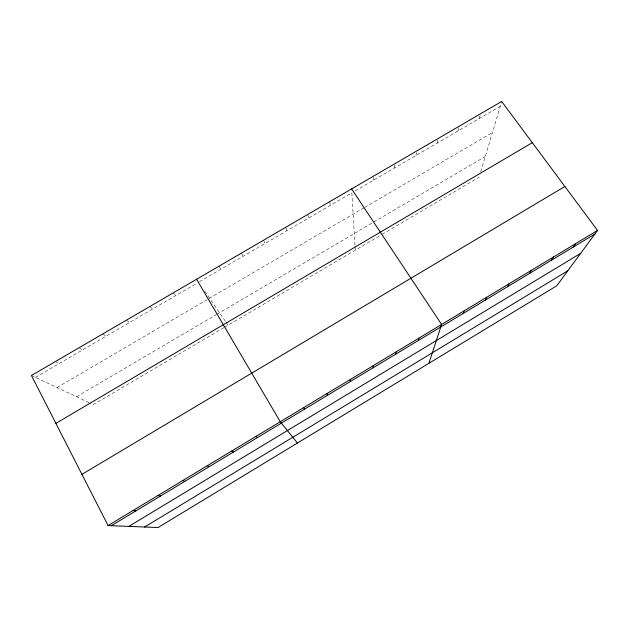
<?xml version="1.0" encoding="UTF-8"?>
<svg xmlns="http://www.w3.org/2000/svg" width="629" height="629" viewBox="0 0 629 629"><rect width="100%" height="100%" fill="white"/><g stroke="black" fill="none" stroke-linecap="round" stroke-linejoin="round"><path stroke-width="0.47" stroke-dasharray="3.15 2.36" d="M373.327 180.326L373.335 177.064M394.713 167.849L394.973 163.642M416.013 155.426L416.406 151.959M437.202 143.066L437.941 138.6M458.305 130.761L459.28 126.162M479.306 118.511L480.517 113.786M480.768 171.693L501.667 101.466M76.557 396.734L216.148 314.689M216.989 314.193L485.281 156.519M223.916 327.63L93.32 404.62L90.065 403.087M224.742 327.143L381.276 234.861M382.086 234.381L479.141 177.166M57.035 387.543L364.034 207.767M364.875 207.279L492.397 132.601M35.452 377.384L196.979 283.176M199.448 281.737L351.839 192.859L355.008 245.687M355.141 190.925L500.22 106.317M31.45 375.497L89.255 402.709M55.391 361.549L59.102 363.593M79.215 347.664L82.635 349.866M102.92 333.85L106.057 336.201M126.508 320.098L129.37 322.606M149.985 306.417L152.564 309.083M173.345 292.807L175.648 295.614M204.81 291.251L225.457 321.403M225.976 322.166L228.052 325.193M219.049 266.169L220.818 269.275M241.402 253.141L242.904 256.388M263.645 240.176L264.895 243.565M285.794 227.273L286.785 230.796M307.833 214.426L308.564 218.09M329.769 201.642L330.256 205.447M355.055 246.592L355.275 250.193"/><path stroke-width="0.94" d="M373.131 367.784L373.139 365.74M395.79 354.119L396.073 351.91M418.34 340.509L418.898 338.15M428.892 363.326L441.613 324.454L351.603 188.92M463.125 313.501L464.21 310.828M485.352 300.096L486.704 297.265M507.469 286.753L509.089 283.765M529.484 273.473L531.363 270.336M551.397 260.257L553.528 256.97M573.208 247.095L575.59 243.667M597.55 230.426L556.744 285.802L158.06 527.534L108.078 525.569L31.45 375.497L501.667 101.466L597.55 230.426L108.078 525.569M144.607 527.008L567.806 270.792M111.341 525.702L594.916 234.004M128.859 526.387L580.677 253.322M81.927 474.352L564.881 186.491M55.887 423.364L532.299 142.665M133.057 510.504L136.006 510.819M157.91 495.526L160.544 496.022M182.638 480.611L184.957 481.295M207.232 465.782L209.245 466.639M231.7 451.032L233.414 452.062M256.05 436.345L257.458 437.556M297.438 443.028L280.267 421.744L196.594 279.252M303.658 407.639L304.491 409.188M326.931 393.605L327.481 395.319M350.094 379.641L350.361 381.52"/></g></svg>
